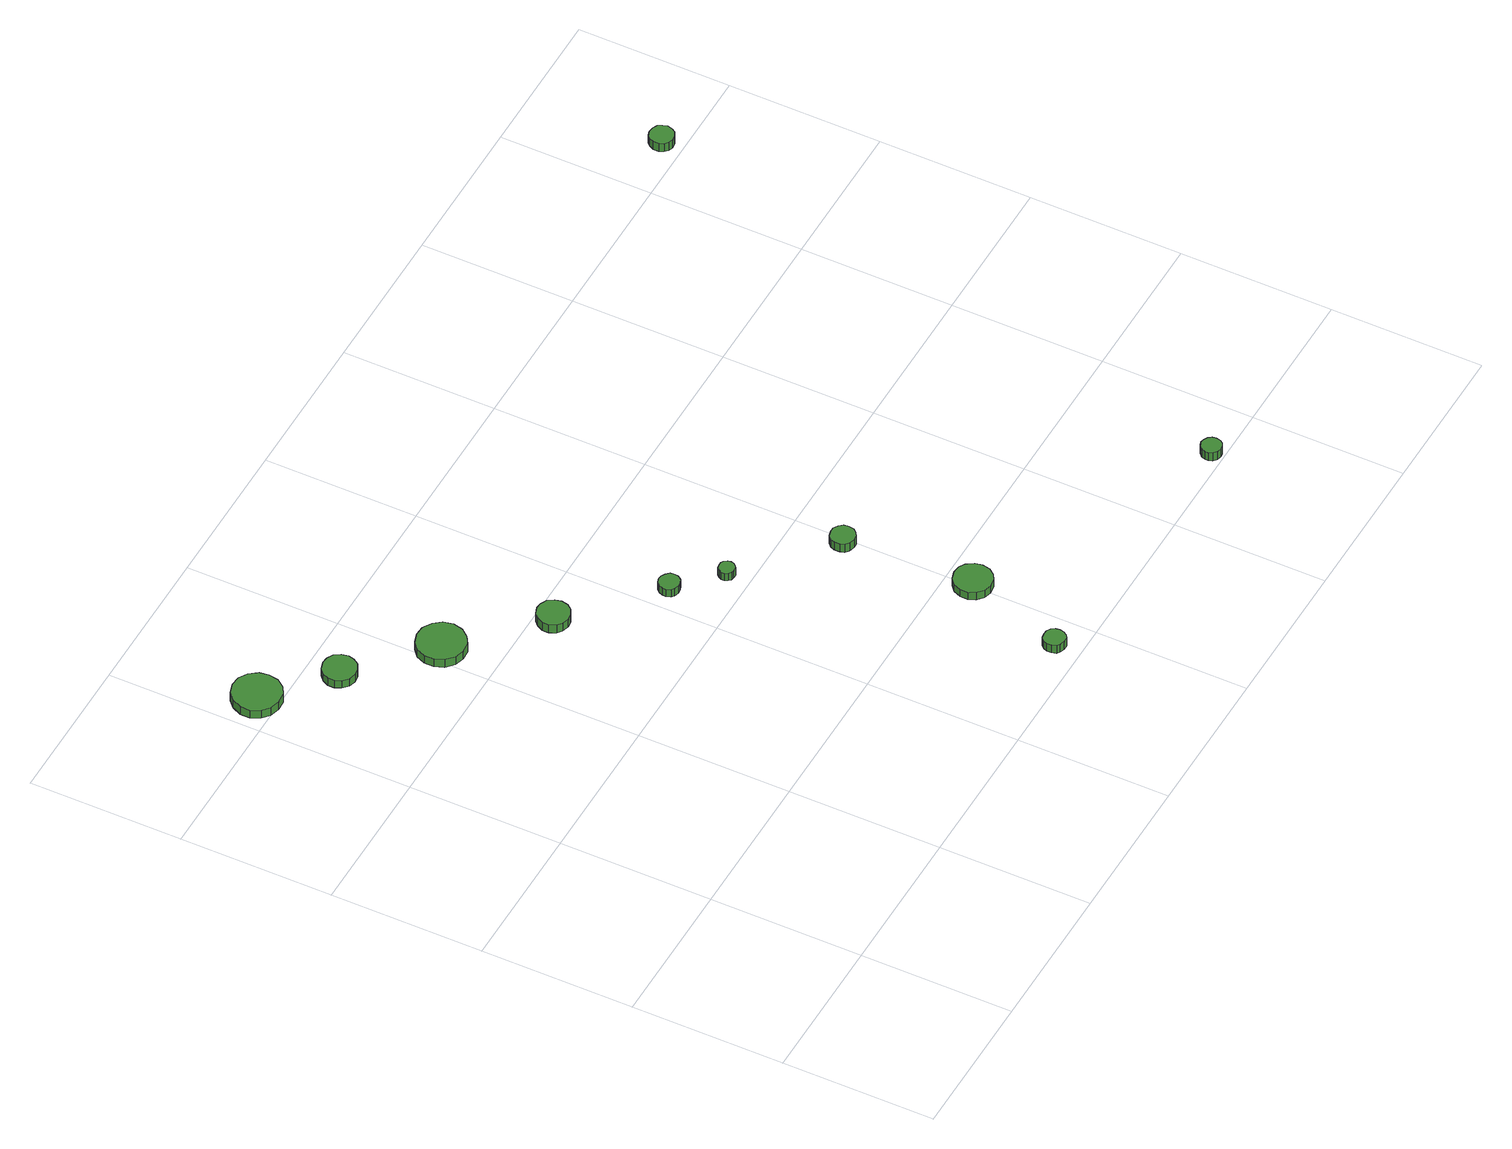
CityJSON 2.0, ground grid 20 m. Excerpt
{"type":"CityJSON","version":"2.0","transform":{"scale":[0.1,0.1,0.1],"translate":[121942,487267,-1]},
"CityObjects":{
"tree1":{"type":"SolitaryVegetationObject","attributes":{"function":"something"},"geometry":[{"type":"MultiSurface","lod":"1","boundaries":[[[0,1,2,3,4,5,6,7,8,9,10,11,12,13,14]],[[15,16,17,18,19,20,21,22,23,24,25,26,27,28,29]],[[0,29,28,1]],[[1,28,27,2]],[[2,27,26,3]],[[3,26,25,4]],[[4,25,24,5]],[[5,24,23,6]],[[6,23,22,7]],[[7,22,21,8]],[[8,21,20,9]],[[9,20,19,10]],[[10,19,18,11]],[[11,18,17,12]],[[12,17,16,13]],[[13,16,15,14]],[[14,15,29,0]]]}]},
"tree2":{"type":"SolitaryVegetationObject","attributes":{"function":"something"},"geometry":[{"type":"MultiSurface","lod":"1","boundaries":[[[30,31,32,33,34,35,36,37,38,39,40,41,42,43,44]],[[45,46,47,48,49,50,51,52,53,54,55,56,57,58,59]],[[30,59,58,31]],[[31,58,57,32]],[[32,57,56,33]],[[33,56,55,34]],[[34,55,54,35]],[[35,54,53,36]],[[36,53,52,37]],[[37,52,51,38]],[[38,51,50,39]],[[39,50,49,40]],[[40,49,48,41]],[[41,48,47,42]],[[42,47,46,43]],[[43,46,45,44]],[[44,45,59,30]]]}]},
"tree3":{"type":"SolitaryVegetationObject","attributes":{"function":"something"},"geometry":[{"type":"MultiSurface","lod":"1","boundaries":[[[60,61,62,63,64,65,66,67,68,69,70,71,72,73,74]],[[75,76,77,78,79,80,81,82,83,84,85,86,87,88,89]],[[60,89,88,61]],[[61,88,87,62]],[[62,87,86,63]],[[63,86,85,64]],[[64,85,84,65]],[[65,84,83,66]],[[66,83,82,67]],[[67,82,81,68]],[[68,81,80,69]],[[69,80,79,70]],[[70,79,78,71]],[[71,78,77,72]],[[72,77,76,73]],[[73,76,75,74]],[[74,75,89,60]]]}]},
"tree4":{"type":"SolitaryVegetationObject","attributes":{"function":"something"},"geometry":[{"type":"MultiSurface","lod":"1","boundaries":[[[90,91,92,93,94,95,96,97,98,99,100,101,102,103,104]],[[105,106,107,108,109,110,111,112,113,114,115,116,117,118,119]],[[90,119,118,91]],[[91,118,117,92]],[[92,117,116,93]],[[93,116,115,94]],[[94,115,114,95]],[[95,114,113,96]],[[96,113,112,97]],[[97,112,111,98]],[[98,111,110,99]],[[99,110,109,100]],[[100,109,108,101]],[[101,108,107,102]],[[102,107,106,103]],[[103,106,105,104]],[[104,105,119,90]]]}]},
"tree5":{"type":"SolitaryVegetationObject","attributes":{"function":"something"},"geometry":[{"type":"MultiSurface","lod":"1","boundaries":[[[120,121,122,123,124,125,126,127,128,129,130,131,132,133,134]],[[135,136,137,138,139,140,141,142,143,144,145,146,147,148,149]],[[120,149,148,121]],[[121,148,147,122]],[[122,147,146,123]],[[123,146,145,124]],[[124,145,144,125]],[[125,144,143,126]],[[126,143,142,127]],[[127,142,141,128]],[[128,141,140,129]],[[129,140,139,130]],[[130,139,138,131]],[[131,138,137,132]],[[132,137,136,133]],[[133,136,135,134]],[[134,135,149,120]]]}]},
"tree6":{"type":"SolitaryVegetationObject","attributes":{"function":"something"},"geometry":[{"type":"MultiSurface","lod":"1","boundaries":[[[150,151,152,153,154,155,156,157,158,159,160,161,162,163,164]],[[165,166,167,168,169,170,171,172,173,174,175,176,177,178,179]],[[150,179,178,151]],[[151,178,177,152]],[[152,177,176,153]],[[153,176,175,154]],[[154,175,174,155]],[[155,174,173,156]],[[156,173,172,157]],[[157,172,171,158]],[[158,171,170,159]],[[159,170,169,160]],[[160,169,168,161]],[[161,168,167,162]],[[162,167,166,163]],[[163,166,165,164]],[[164,165,179,150]]]}]},
"tree7":{"type":"SolitaryVegetationObject","attributes":{"function":"something"},"geometry":[{"type":"MultiSurface","lod":"1","boundaries":[[[180,181,182,183,184,185,186,187,188,189,190,191,192,193,194]],[[195,196,197,198,199,200,201,202,203,204,205,206,207,208,209]],[[180,209,208,181]],[[181,208,207,182]],[[182,207,206,183]],[[183,206,205,184]],[[184,205,204,185]],[[185,204,203,186]],[[186,203,202,187]],[[187,202,201,188]],[[188,201,200,189]],[[189,200,199,190]],[[190,199,198,191]],[[191,198,197,192]],[[192,197,196,193]],[[193,196,195,194]],[[194,195,209,180]]]}]},
"tree8":{"type":"SolitaryVegetationObject","attributes":{"function":"something"},"geometry":[{"type":"MultiSurface","lod":"1","boundaries":[[[210,211,212,213,214,215,216,217,218,219,220,221,222,223,224]],[[225,226,227,228,229,230,231,232,233,234,235,236,237,238,239]],[[210,239,238,211]],[[211,238,237,212]],[[212,237,236,213]],[[213,236,235,214]],[[214,235,234,215]],[[215,234,233,216]],[[216,233,232,217]],[[217,232,231,218]],[[218,231,230,219]],[[219,230,229,220]],[[220,229,228,221]],[[221,228,227,222]],[[222,227,226,223]],[[223,226,225,224]],[[224,225,239,210]]]}]},
"tree9":{"type":"SolitaryVegetationObject","attributes":{"function":"something"},"geometry":[{"type":"MultiSurface","lod":"1","boundaries":[[[240,241,242,243,244,245,246,247,248,249,250,251,252,253,254]],[[255,256,257,258,259,260,261,262,263,264,265,266,267,268,269]],[[240,269,268,241]],[[241,268,267,242]],[[242,267,266,243]],[[243,266,265,244]],[[244,265,264,245]],[[245,264,263,246]],[[246,263,262,247]],[[247,262,261,248]],[[248,261,260,249]],[[249,260,259,250]],[[250,259,258,251]],[[251,258,257,252]],[[252,257,256,253]],[[253,256,255,254]],[[254,255,269,240]]]}]},
"tree10":{"type":"SolitaryVegetationObject","attributes":{"function":"something"},"geometry":[{"type":"MultiSurface","lod":"1","boundaries":[[[270,271,272,273,274,275,276,277,278,279,280,281,282,283,284]],[[285,286,287,288,289,290,291,292,293,294,295,296,297,298,299]],[[270,299,298,271]],[[271,298,297,272]],[[272,297,296,273]],[[273,296,295,274]],[[274,295,294,275]],[[275,294,293,276]],[[276,293,292,277]],[[277,292,291,278]],[[278,291,290,279]],[[279,290,289,280]],[[280,289,288,281]],[[281,288,287,282]],[[282,287,286,283]],[[283,286,285,284]],[[284,285,299,270]]]}]},
"tree11":{"type":"SolitaryVegetationObject","attributes":{"function":"something"},"geometry":[{"type":"MultiSurface","lod":"1","boundaries":[[[300,301,302,303,304,305,306,307,308,309,310,311,312,313,314]],[[315,316,317,318,319,320,321,322,323,324,325,326,327,328,329]],[[300,329,328,301]],[[301,328,327,302]],[[302,327,326,303]],[[303,326,325,304]],[[304,325,324,305]],[[305,324,323,306]],[[306,323,322,307]],[[307,322,321,308]],[[308,321,320,309]],[[309,320,319,310]],[[310,319,318,311]],[[311,318,317,312]],[[312,317,316,313]],[[313,316,315,314]],[[314,315,329,300]]]}]}
},
"vertices":[
[71,824,28],[69,836,28],[61,847,28],[50,854,28],[37,855,28],[24,851,28],[15,842,28],[9,830,28],[9,817,28],[15,805,28],[24,797,28],[37,793,28],[50,794,28],[61,800,28],[69,811,28],[69,811,15],[61,800,15],[50,794,15],[37,793,15],[24,797,15],[15,805,15],[9,817,15],[9,830,15],[15,842,15],[24,851,15],[37,855,15],[50,854,15],[61,847,15],[69,836,15],[71,824,15],
[144,756,26],[142,765,26],[137,773,26],[129,777,26],[120,778,26],[111,775,26],[104,769,26],[100,761,26],[100,752,26],[104,744,26],[111,737,26],[120,735,26],[129,736,26],[137,740,26],[142,748,26],[142,748,14],[137,740,14],[129,736,14],[120,735,14],[111,737,14],[104,744,14],[100,752,14],[100,761,14],[104,769,14],[111,775,14],[120,778,14],[129,777,14],[137,773,14],[142,765,14],[144,756,14],
[247,670,27],[244,683,27],[236,693,27],[225,700,27],[212,701,27],[200,697,27],[190,689,27],[185,677,27],[185,664,27],[190,652,27],[200,643,27],[212,639,27],[225,640,27],[236,647,27],[244,657,27],[244,657,14],[236,647,14],[225,640,14],[212,639,14],[200,643,14],[190,652,14],[185,664,14],[185,677,14],[190,689,14],[200,697,14],[212,701,14],[225,700,14],[236,693,14],[244,683,14],[247,670,14],
[340,575,26],[338,583,26],[333,591,26],[325,595,26],[317,596,26],[308,593,26],[302,587,26],[298,579,26],[298,570,26],[302,562,26],[308,557,26],[317,554,26],[325,555,26],[333,559,26],[338,566,26],[338,566,13],[333,559,13],[325,555,13],[317,554,13],[308,557,13],[302,562,13],[298,570,13],[298,579,13],[302,587,13],[308,593,13],[317,596,13],[325,595,13],[333,591,13],[338,583,13],[340,575,13],
[572,34,23],[571,39,23],[568,44,23],[563,47,23],[557,47,23],[551,46,23],[547,42,23],[545,37,23],[545,31,23],[547,25,23],[551,22,23],[557,20,23],[563,20,23],[568,23,23],[571,28,23],[571,28,10],[568,23,10],[563,20,10],[557,20,10],[551,22,10],[547,25,10],[545,31,10],[545,37,10],[547,42,10],[551,46,10],[557,47,10],[563,47,10],[568,44,10],[571,39,10],[572,34,10],
[441,477,26],[440,483,26],[436,487,26],[431,490,26],[426,491,26],[420,489,26],[416,485,26],[414,480,26],[414,475,26],[416,469,26],[420,466,26],[426,464,26],[431,465,26],[436,467,26],[440,472,26],[440,472,14],[436,467,14],[431,465,14],[426,464,14],[420,466,14],[416,469,14],[414,475,14],[414,480,14],[416,485,14],[420,489,14],[426,491,14],[431,490,14],[436,487,14],[440,483,14],[441,477,14],
[490,428,26],[489,432,26],[486,436,26],[483,438,26],[478,438,26],[474,437,26],[471,434,26],[469,430,26],[469,426,26],[471,422,26],[474,419,26],[478,418,26],[483,418,26],[486,420,26],[489,424,26],[489,424,14],[486,420,14],[483,418,14],[478,418,14],[474,419,14],[471,422,14],[469,426,14],[469,430,14],[471,434,14],[474,437,14],[478,438,14],[483,438,14],[486,436,14],[489,432,14],[490,428,14],
[622,162,26],[620,172,26],[614,181,26],[606,186,26],[596,187,26],[586,184,26],[578,177,26],[574,167,26],[574,157,26],[578,148,26],[586,141,26],[596,138,26],[606,139,26],[614,144,26],[620,152,26],[620,152,14],[614,144,14],[606,139,14],[596,138,14],[586,141,14],[578,148,14],[574,157,14],[574,167,14],[578,177,14],[586,184,14],[596,187,14],[606,186,14],[614,181,14],[620,172,14],[622,162,14],
[604,331,28],[603,337,28],[599,342,28],[593,346,28],[587,346,28],[580,344,28],[575,340,28],[573,334,28],[573,327,28],[575,321,28],[580,317,28],[587,315,28],[593,315,28],[599,319,28],[603,324,28],[603,324,15],[599,319,15],[593,315,15],[587,315,15],[580,317,15],[575,321,15],[573,327,15],[573,334,15],[575,340,15],[580,344,15],[587,346,15],[593,346,15],[599,342,15],[603,337,15],[604,331,15],
[939,17,21],[938,22,21],[935,26,21],[930,29,21],[925,30,21],[920,28,21],[915,24,21],[913,19,21],[913,14,21],[915,9,21],[920,5,21],[925,4,21],[930,4,21],[935,7,21],[938,11,21],[938,11,8],[935,7,8],[930,4,8],[925,4,8],[920,5,8],[915,9,8],[913,14,8],[913,19,8],[915,24,8],[920,28,8],[925,30,8],[930,29,8],[935,26,8],[938,22,8],[939,17,8],
[1091,825,28],[1089,831,28],[1086,836,28],[1080,839,28],[1073,840,28],[1067,838,28],[1063,834,28],[1060,828,28],[1060,821,28],[1063,815,28],[1067,811,28],[1073,809,28],[1080,810,28],[1086,813,28],[1089,818,28],[1089,818,15],[1086,813,15],[1080,810,15],[1073,809,15],[1067,811,15],[1063,815,15],[1060,821,15],[1060,828,15],[1063,834,15],[1067,838,15],[1073,840,15],[1080,839,15],[1086,836,15],[1089,831,15],[1091,825,15]
]}
